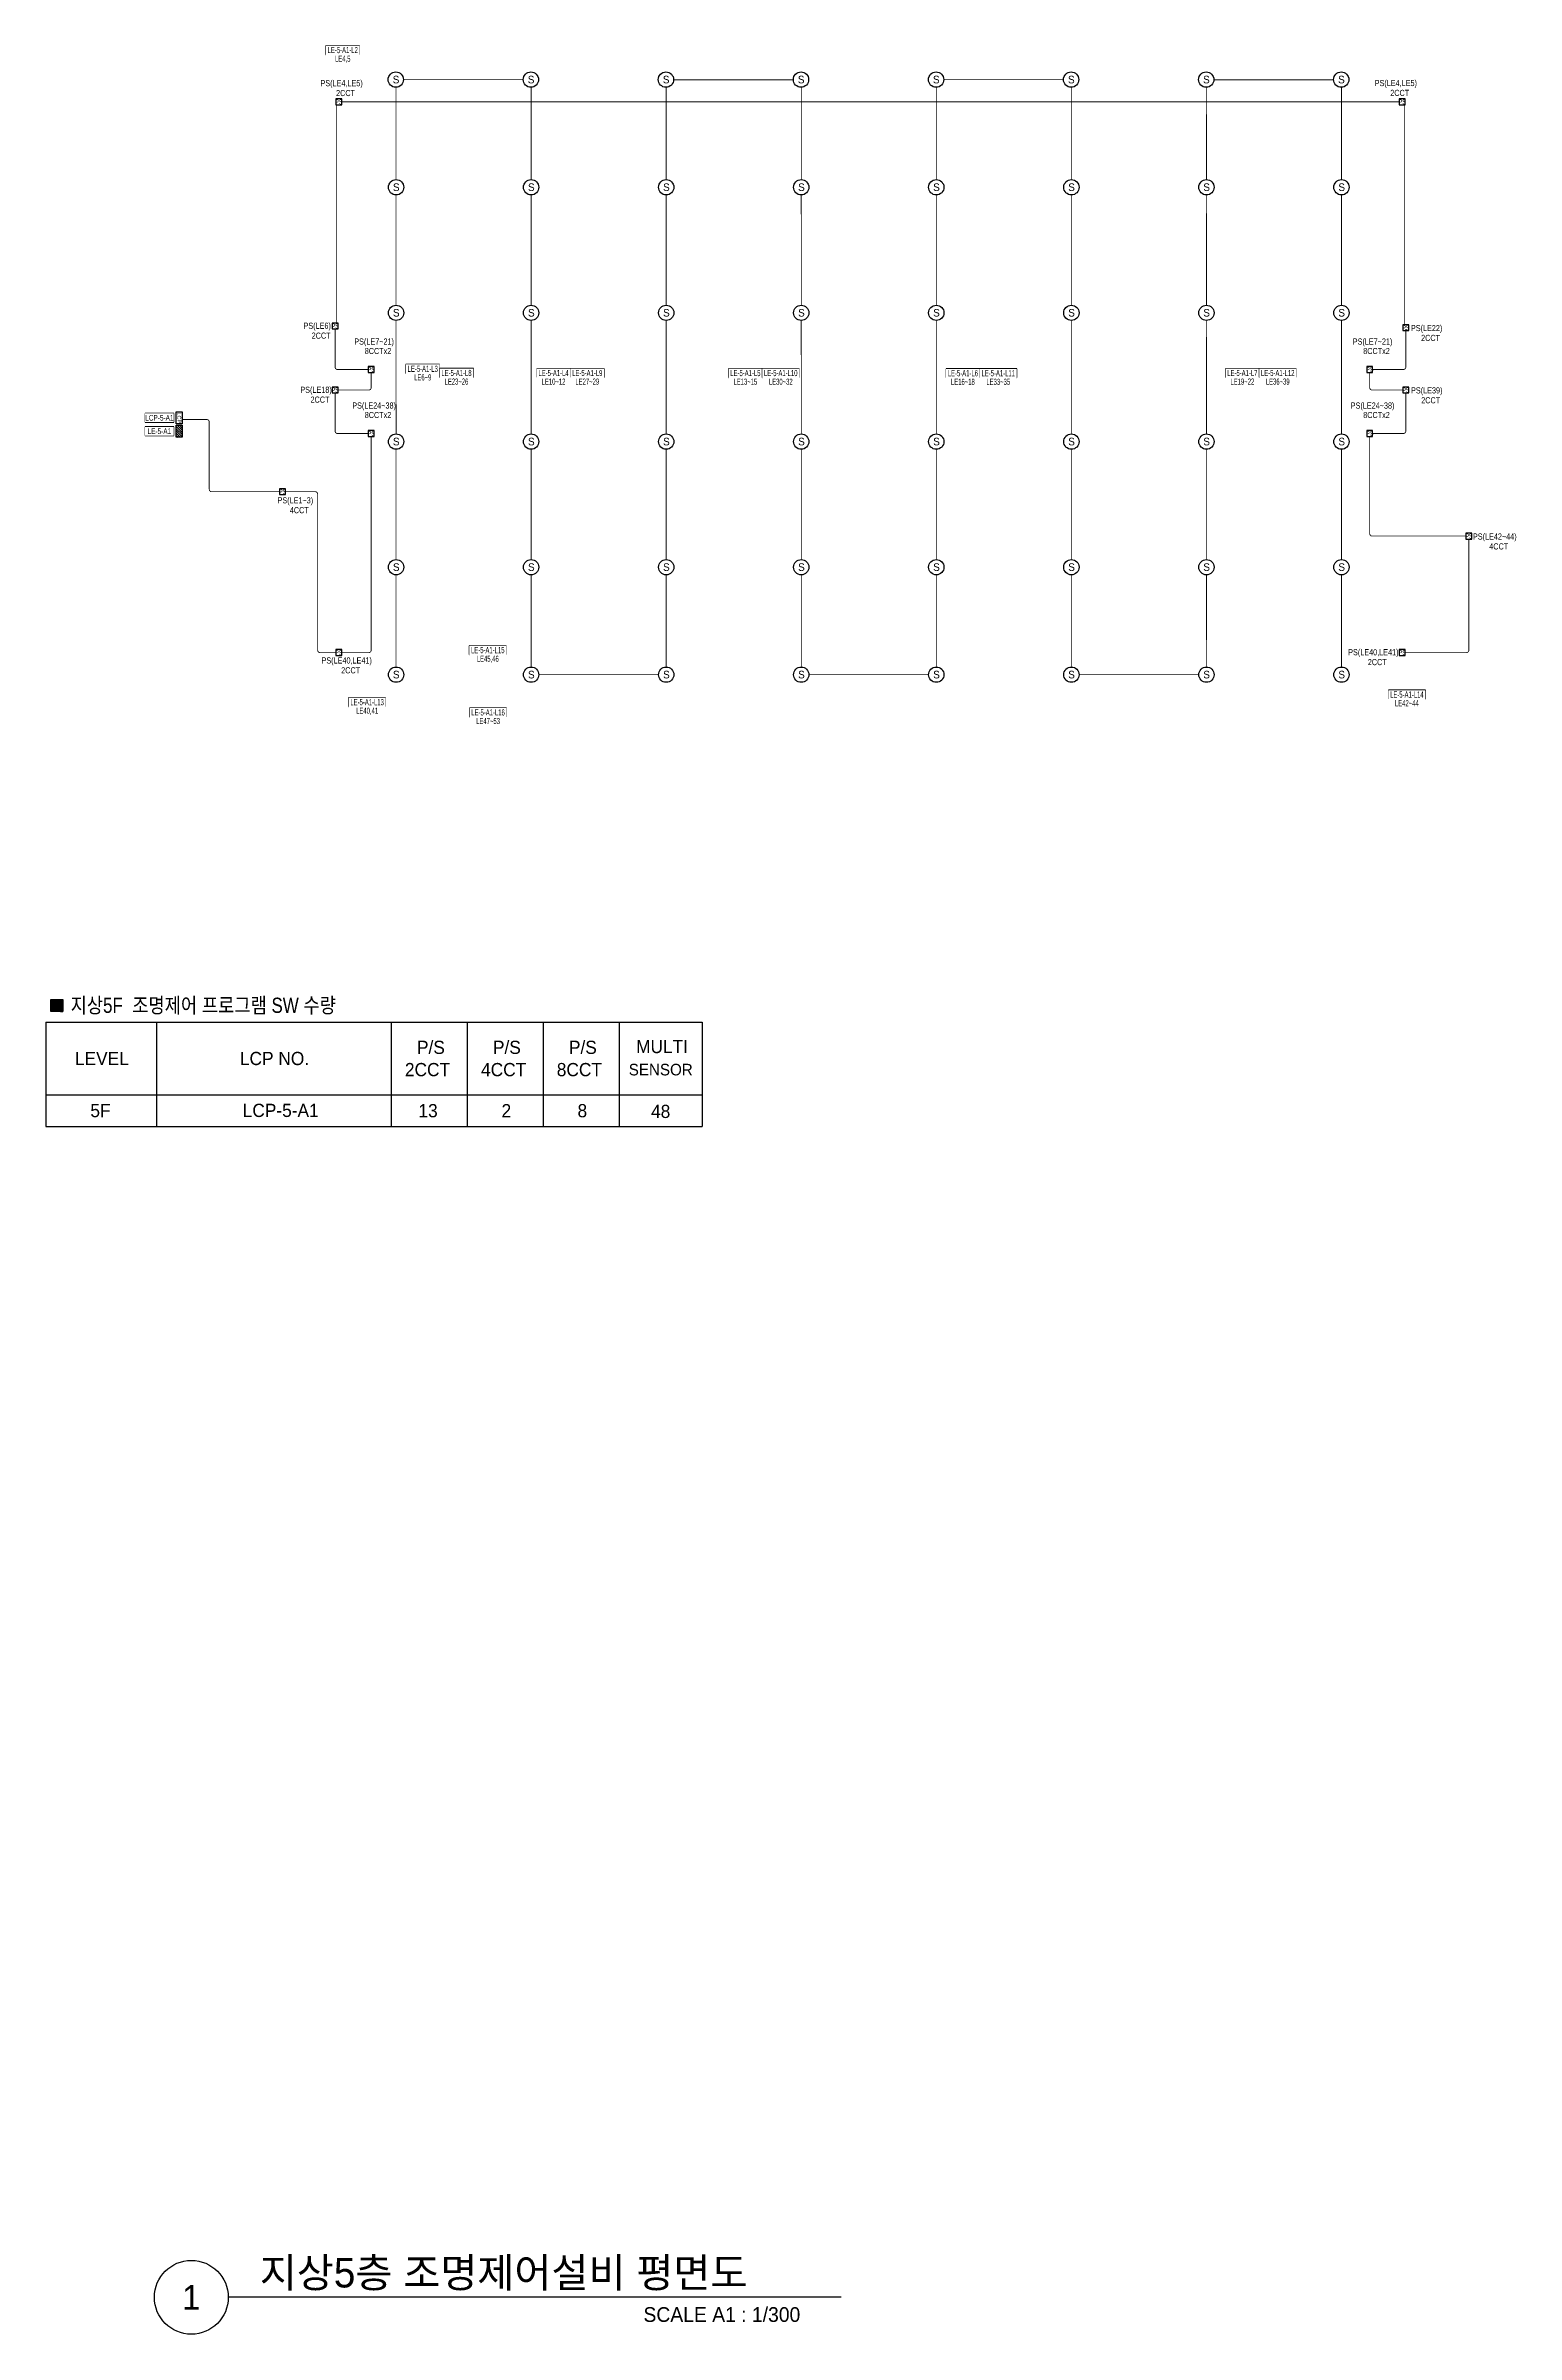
# Model space of a CAD drawing. Header units: millimetres. Extents: x 39625 to 501091, y -351975 to 836145.
# Drawn here: x 84503 to 174101, y 543450 to 682904 of the extents above; entities that cross this region are included whole.
import ezdxf
from ezdxf.enums import TextEntityAlignment as Align

# ---------------------------------------------------------------- set-up
doc = ezdxf.new("R2010")
doc.units = ezdxf.units.MM
doc.header["$LTSCALE"] = 150
doc.set_wipeout_variables(frame=1)
doc.linetypes.add('HIDDEN', pattern=[9.525, 6.35, -3.175])
for name, color, linetype in [('------01 Distribution Panel', 3, 'Continuous'), ('------02 Etc Panel', 3, 'Continuous'), ('------04 Lighting Switch', 2, 'Continuous'), ('-----30 Text', 2, 'Continuous'), ('-----41 Drawing Title', 2, 'Continuous')]:
    doc.layers.add(name, color=color, linetype=linetype)
doc.styles.add('ELEC', font='Dotum.ttf')

# ---------------------------------------------------------------- blocks, each defined once
blk = doc.blocks.new('ps')
blk.add_lwpolyline([(-79296, 80452), (-79751, 80452), (-79751, 79997), (-79296, 79997)], close=True)
at = {"style": 'ELEC', "width": 0.7}
blk.add_text('PS', height=379.2, dxfattribs=at).set_placement((-79517, 80226), align=Align.MIDDLE_CENTER)
blk = doc.blocks.new('A02')
h = blk.add_hatch()
h.set_pattern_fill('ANSI31', color=256, scale=25, style=0)
h.set_pattern_definition([(45, (-2000, -19200), (-56.1266, 56.1266), [])])
h.paths.add_polyline_path([(-300, 300), (-300, 0), (300, 0), (300, 300)])
blk.add_lwpolyline([(300, 0), (-300, 0), (-300, 300), (300, 300)], close=True)
blk = doc.blocks.new('A07')
blk.add_lwpolyline([(-300, 0), (-300, 300), (300, 300), (300, 0)], close=True)
at = {"style": 'ELEC'}
blk.add_text('LCP', height=200, dxfattribs=at).set_placement((0, 150), align=Align.MIDDLE)

msp = doc.modelspace()

# ---------------------------------------------------------------- hatches: boundary and pattern name
at = {"layer": '-----30 Text'}
h = msp.add_hatch(dxfattribs=at)
h.set_pattern_fill('ANSI31', color=256, scale=2.180662, style=0)
h.set_pattern_definition([(45, (1621714.99295, 230262.30232), (-0.19274513219, 0.19274513219), [])])
h.paths.add_polyline_path([(84802, 624790), (85547, 624790), (85547, 624046), (84802, 624046)])

# ---------------------------------------------------------------- linework, layer by layer
at = {"layer": '------01 Distribution Panel', "color": 1}
for points in [[(101570, 682379), (103625, 682379), (103625, 682904), (101570, 682904)], [(106446, 662958), (108501, 662958), (108501, 663483), (106446, 663483)], [(114416, 662701), (116470, 662701), (116470, 663226), (114416, 663226)], [(126105, 662696), (128160, 662696), (128160, 663221), (126105, 663221)], [(139357, 662689), (141412, 662689), (141412, 663214), (139357, 663214)], [(156387, 662701), (158442, 662701), (158442, 663226), (156387, 663226)], [(110308, 645814), (112563, 645814), (112563, 646339), (110308, 646339)], [(102957, 642644), (105212, 642644), (105212, 643169), (102957, 643169)], [(166312, 643106), (168566, 643106), (168566, 643631), (166312, 643631)], [(110326, 642018), (112580, 642018), (112580, 642543), (110326, 642543)]]:
    msp.add_lwpolyline(points, close=True, dxfattribs=at)
at = {"layer": '------01 Distribution Panel', "color": 1, "elevation": 0}
msp.add_lwpolyline([(90549, 659153), (92304, 659153), (92304, 659678), (90549, 659678)], close=True, dxfattribs=at)
at = {"layer": '-----30 Text'}
msp.add_lwpolyline([(84802, 624790), (85547, 624790), (85547, 624046), (84802, 624046)], close=True, dxfattribs=at)
at = {"layer": '-----41 Drawing Title', "color": 7}
msp.add_line((132978, 545700), (95622, 545700), dxfattribs=at)
msp.add_circle((93372, 545700), 2250, dxfattribs=at)
at = {"color": 3}
for p, q in [((84503, 623402), (84503, 617039)), ((84503, 623402), (105547, 623402)), ((91248, 623402), (91248, 617039)), ((105547, 623402), (105547, 617039)), ((105547, 623402), (105547, 617039)), ((105547, 623402), (124506, 623402)), ((110177, 623402), (110177, 617039)), ((114806, 623402), (114806, 617039)), ((119436, 623402), (119436, 617039)), ((124506, 623402), (124506, 617039)), ((124506, 623402), (124506, 617778)), ((84503, 618984), (105547, 618984)), ((105547, 618984), (124506, 618984)), ((84503, 617039), (105547, 617039)), ((105547, 617039), (124506, 617039))]:
    msp.add_line(p, q, dxfattribs=at)
at = {"color": 4, "linetype": 'HIDDEN', "lineweight": -3, "ltscale": 0.2, "const_width": 50}
for points in [[(106313, 680858), (113610, 680858)], [(122758, 680830), (130055, 680830)], [(139217, 680841), (146514, 680841)], [(155676, 680830), (162973, 680830)], [(105847, 680375), (105848, 674746)], [(114076, 680375), (114077, 674746)], [(122306, 680375), (122307, 674746)], [(130536, 680375), (130536, 674746)], [(138765, 680375), (138766, 674746)], [(146995, 680375), (146995, 674746)], [(155224, 680375), (155225, 674746)], [(163454, 680375), (163455, 674746)], [(105847, 673814), (105848, 669989)], [(114076, 673814), (114077, 669989)], [(122306, 673814), (122307, 669955)], [(130535, 673814), (130537, 669955)], [(138765, 673814), (138766, 669955)], [(146994, 673814), (146996, 669955)], [(155224, 673814), (155225, 669989)], [(163454, 673814), (163455, 669989)], [(105848, 669989), (105848, 667096)], [(114077, 669989), (114078, 667096)], [(122307, 669989), (122307, 667096)], [(130537, 669989), (130537, 667096)], [(138766, 669989), (138766, 667096)], [(146996, 669989), (146996, 667096)], [(155225, 669989), (155226, 667096)], [(163455, 669989), (163455, 667096)], [(105849, 659246), (105847, 666164)], [(114078, 659246), (114076, 666164)], [(122308, 659246), (122306, 666164)], [(130537, 659246), (130535, 666164)], [(138767, 659246), (138765, 666164)], [(146996, 659246), (146994, 666164)], [(155226, 659246), (155224, 666164)], [(163456, 659246), (163454, 666164)], [(105847, 654489), (105847, 658314)], [(114076, 654255), (114076, 658314)], [(122306, 654489), (122306, 658314)], [(130536, 654489), (130536, 658314)], [(138765, 654489), (138765, 658314)], [(146995, 654489), (146995, 658314)], [(155224, 654489), (155224, 658314)], [(163454, 654489), (163454, 658314)], [(105847, 651596), (105847, 654489)], [(114076, 651596), (114076, 654489)], [(122306, 651596), (122306, 654489)], [(130536, 651596), (130536, 654489)], [(138765, 651596), (138765, 654489)], [(146995, 651596), (146995, 654489)], [(155224, 651596), (155224, 654489)], [(163454, 651596), (163454, 654489)], [(105847, 645046), (105848, 650664)], [(114076, 645046), (114077, 650664)], [(122306, 645046), (122307, 650664)], [(130536, 645046), (130536, 650664)], [(138765, 645046), (138766, 650664)], [(146995, 645046), (146996, 650664)], [(155224, 645046), (155225, 650664)], [(163454, 645046), (163455, 650664)], [(114543, 644580), (121840, 644580)], [(131002, 644580), (138299, 644580)], [(147461, 644580), (154758, 644580)]]:
    msp.add_lwpolyline(points, dxfattribs=at)
at = {"color": 30, "linetype": 'HIDDEN', "lineweight": -3, "ltscale": 0.2, "const_width": 50}
for points in [[(102224, 679305), (102224, 666005)], [(102533, 679485), (166974, 679485)], [(167283, 679305), (167283, 665905)]]:
    msp.add_lwpolyline(points, dxfattribs=at)
for points in [[(102133, 665645), (102133, 663325, 0.4142136), (102283, 663175), (104154, 663175)], [(167373, 665645), (167373, 663325, -0.4142136), (167223, 663175), (165353, 663175)], [(104333, 662995), (104333, 662075, -0.4142136), (104183, 661925), (102313, 661925)], [(165173, 662995), (165173, 662075, 0.4142136), (165323, 661925), (167194, 661925)], [(104154, 659275), (102283, 659275, -0.4142136), (102133, 659425), (102133, 661745)], [(165353, 659275), (167223, 659275, 0.4142136), (167373, 659425), (167373, 661745)], [(92814, 660130), (94313, 660130, -0.4142136), (94463, 659980), (94463, 655880, 0.4142039), (94613, 655730), (98754, 655730)], [(104333, 659095), (104333, 646075, -0.4142136), (104183, 645925), (102533, 645925)], [(165173, 659095), (165173, 653175, 0.4142136), (165323, 653025), (171036, 653025)], [(99113, 655730), (100918, 655730, -0.4142136), (101068, 655580), (101068, 646075, 0.4142136), (101218, 645925), (102174, 645925)], [(171216, 652845), (171216, 646075, -0.4142136), (171066, 645925), (167333, 645925)]]:
    msp.add_lwpolyline(points, format="xyb", dxfattribs=at)
at = {"color": 2}
for centre in [(105832, 680840), (114062, 680840), (122292, 680840), (130521, 680840), (138751, 680840), (146980, 680840), (155210, 680840), (163439, 680840), (105847, 674280), (114076, 674280), (122306, 674280), (130536, 674280), (138765, 674280), (146995, 674280), (155224, 674280), (163454, 674280), (105847, 666630), (114076, 666630), (122306, 666630), (130536, 666630), (138765, 666630), (146995, 666630), (155224, 666630), (163454, 666630), (105847, 658780), (114076, 658780), (122306, 658780), (130536, 658780), (138765, 658780), (146995, 658780), (155224, 658780), (163454, 658780), (105847, 651130), (114076, 651130), (122306, 651130), (130536, 651130), (138765, 651130), (146995, 651130), (155224, 651130), (163454, 651130), (105847, 644580), (114076, 644580), (122306, 644580), (130536, 644580), (138765, 644580), (146995, 644580), (155224, 644580), (163454, 644580)]:
    msp.add_circle(centre, 466, dxfattribs=at)

# ---------------------------------------------------------------- block references
at = {"layer": '------01 Distribution Panel', "xscale": 1.2, "yscale": 1.2, "zscale": 1.2, "rotation": 270}
msp.add_blockref('A02', (92454, 659415), dxfattribs=at)
at = {"layer": '------02 Etc Panel', "xscale": 1.2, "yscale": 1.2, "zscale": 1.2, "rotation": 270}
msp.add_blockref('A07', (92454, 660235), dxfattribs=at)
at = {"layer": '------04 Lighting Switch', "xscale": 0.790589613177827, "yscale": 0.790589613177827, "zscale": 0.790589613177827}
for p in [(165224, 616060), (230024, 616060), (165004, 602400), (230244, 602300), (167204, 599750), (228044, 599750), (165004, 598500), (230244, 598500), (167204, 595850), (228044, 595850), (161804, 592305), (234086, 589600), (165224, 582500), (230024, 582500)]:
    msp.add_blockref('ps', p, dxfattribs=at)

# ---------------------------------------------------------------- texts
at = {"layer": '-----30 Text', "style": 'ELEC', "width": 0.9}
for s, p in [('PS(LE4,LE5)', (102529, 680579)), ('PS(LE4,LE5)', (166765, 680586)), ('2CCT', (102768, 680025)), ('2CCT', (167004, 680032)), ('PS(LE6)', (101041, 665795)), ('2CCT', (101280, 665241)), ('PS(LE22)', (168642, 665655)), ('2CCT', (168881, 665101)), ('PS(LE7~21)', (104509, 664834)), ('8CCTx2', (104748, 664304)), ('PS(LE7~21)', (165349, 664834)), ('8CCTx2', (165588, 664304)), ('PS(LE18)', (100972, 661895)), ('2CCT', (101211, 661341)), ('PS(LE24~38)', (104509, 660934)), ('PS(LE24~38)', (165349, 660934)), ('PS(LE39)', (168649, 661857)), ('2CCT', (168888, 661302)), ('8CCTx2', (104748, 660404)), ('8CCTx2', (165588, 660404)), ('PS(LE1~3)', (99710, 655160)), ('4CCT', (99949, 654605)), ('PS(LE42~44)', (172797, 652951)), ('4CCT', (173037, 652397)), ('PS(LE40,LE41)', (165396, 645901)), ('PS(LE40,LE41)', (102839, 645401)), ('2CCT', (103078, 644846)), ('2CCT', (165635, 645347))]:
    msp.add_text(s, height=375, dxfattribs=at).set_placement(p, align=Align.MIDDLE)
at = {"layer": '-----30 Text', "style": 'ELEC', "width": 0.85}
msp.add_text('지상5F  조명제어 프로그램 SW 수량', height=927.35, dxfattribs=at).set_placement((86016, 623969))
at = {"layer": '-----30 Text', "style": 'ELEC'}
for s, height, p in [(' P/S', 805.8, (106828, 621468)), (' P/S', 805.8, (111457, 621468)), (' P/S', 805.8, (116087, 621468)), ('MULTI', 805.8, (120475, 621517)), (' LEVEL', 805.8, (85986, 620790)), (' LCP NO.', 805.8, (96038, 620789)), ('2CCT', 805.8, (106387, 620111)), ('4CCT', 805.8, (111026, 620111)), ('8CCT', 805.8, (115640, 620111)), ('SENSOR', 705.8, (120026, 620160)), ('5F', 805.8, (87220, 617614)), ('LCP-5-A1', 805.8, (96503, 617625)), ('13', 805.8, (107211, 617608)), ('2', 806, (112275, 617608)), ('8', 806, (116904, 617608)), ('48', 805.8, (121385, 617565))]:
    msp.add_text(s, height=height, dxfattribs=at).set_placement(p)
at = {"layer": '-----41 Drawing Title', "color": 2, "style": 'ELEC'}
msp.add_text('지상5층 조명제어설비 평면도', height=1800, dxfattribs=at).set_placement((97539, 546300))
at = {"layer": '-----41 Drawing Title', "color": 7, "style": 'ELEC'}
msp.add_text('1', height=1500, dxfattribs=at).set_placement((93372, 545700), align=Align.MIDDLE)
at = {"layer": '-----41 Drawing Title', "style": 'ELEC'}
msp.add_text('SCALE A1 : 1/300', height=900, dxfattribs=at).set_placement((130478, 544200), align=Align.RIGHT)
at = {"color": 4, "style": 'ELEC'}
for p in [(106047, 680612), (114277, 680612), (122506, 680612), (130736, 680612), (138965, 680612), (147195, 680612), (155424, 680612), (163654, 680612), (106061, 674052), (114291, 674052), (122521, 674052), (130750, 674052), (138980, 674052), (147209, 674052), (155439, 674052), (163668, 674052), (106061, 666402), (114291, 666402), (122521, 666402), (130750, 666402), (138980, 666402), (147209, 666402), (155439, 666402), (163668, 666402), (106061, 658552), (114291, 658552), (122521, 658552), (130750, 658552), (138980, 658552), (147209, 658552), (155439, 658552), (163668, 658552), (106061, 650902), (114291, 650902), (122521, 650902), (130750, 650902), (138980, 650902), (147209, 650902), (155439, 650902), (163668, 650902), (106061, 644352), (114291, 644352), (122521, 644352), (130750, 644352), (138980, 644352), (147209, 644352), (155439, 644352), (163668, 644352)]:
    msp.add_text('S', height=464, dxfattribs=at).set_placement(p, align=Align.RIGHT)

# ---------------------------------------------------------------- next in the draw order: wipeouts: each hides what was drawn before it
at = {"color": 1}
for points in [[(101570, 682379), (103625, 682379), (103625, 682904), (101570, 682904)], [(106446, 662958), (108501, 662958), (108501, 663483), (106446, 663483)], [(114416, 662701), (116470, 662701), (116470, 663226), (114416, 663226)], [(126105, 662696), (128160, 662696), (128160, 663221), (126105, 663221)], [(139357, 662689), (141412, 662689), (141412, 663214), (139357, 663214)], [(156387, 662701), (158442, 662701), (158442, 663226), (156387, 663226)], [(90549, 659153), (92304, 659153), (92304, 659678), (90549, 659678)], [(110308, 645814), (112563, 645814), (112563, 646339), (110308, 646339)], [(102957, 642644), (105212, 642644), (105212, 643169), (102957, 643169)], [(166312, 643106), (168566, 643106), (168566, 643631), (166312, 643631)], [(110326, 642018), (112580, 642018), (112580, 642543), (110326, 642543)]]:
    msp.add_wipeout(points, dxfattribs=at)

# ---------------------------------------------------------------- next in the draw order: linework, layer by layer
at = {"layer": '------01 Distribution Panel', "color": 1, "elevation": 0}
msp.add_lwpolyline([(90549, 659973), (92304, 659973), (92304, 660498), (90549, 660498)], close=True, dxfattribs=at)

# ---------------------------------------------------------------- next in the draw order: wipeouts: each hides what was drawn before it
at = {"color": 1}
for points in [[(101570, 681854), (103625, 681854), (103625, 682379), (101570, 682379)], [(106446, 662433), (108501, 662433), (108501, 662958), (106446, 662958)], [(114416, 662176), (116470, 662176), (116470, 662701), (114416, 662701)], [(126105, 662171), (128160, 662171), (128160, 662696), (126105, 662696)], [(139357, 662164), (141412, 662164), (141412, 662689), (139357, 662689)], [(156387, 662176), (158442, 662176), (158442, 662701), (156387, 662701)], [(110308, 645289), (112563, 645289), (112563, 645814), (110308, 645814)], [(166312, 642581), (168566, 642581), (168566, 643106), (166312, 643106)], [(102957, 642119), (105212, 642119), (105212, 642644), (102957, 642644)], [(110326, 641493), (112580, 641493), (112580, 642018), (110326, 642018)]]:
    msp.add_wipeout(points, dxfattribs=at)

# ---------------------------------------------------------------- next in the draw order: linework, layer by layer
at = {"layer": '------01 Distribution Panel', "color": 1}
for points in [[(108501, 662703), (110556, 662703), (110556, 663228), (108501, 663228)], [(116470, 662701), (118525, 662701), (118525, 663226), (116470, 663226)], [(128160, 662696), (130415, 662696), (130415, 663221), (128160, 663221)], [(141412, 662689), (143667, 662689), (143667, 663214), (141412, 663214)], [(158442, 662701), (160696, 662701), (160696, 663226), (158442, 663226)]]:
    msp.add_lwpolyline(points, close=True, dxfattribs=at)

# ---------------------------------------------------------------- next in the draw order: texts
at = {"style": 'ELEC', "width": 0.6}
for s, p in [('LE-5-A1-L2', (102598, 682641)), ('LE4,5', (102598, 682116)), ('LE-5-A1-L15', (111435, 646077)), ('LE45,46', (111435, 645552)), ('LE-5-A1-L13', (104084, 642907)), ('LE-5-A1-L14', (167439, 643368)), ('LE42~44', (167439, 642843)), ('LE40,41', (104084, 642382)), ('LE-5-A1-L16', (111453, 642280)), ('LE47~53', (111453, 641755))]:
    msp.add_text(s, height=375, dxfattribs=at).set_placement(p, align=Align.MIDDLE_CENTER)

# ---------------------------------------------------------------- next in the draw order: wipeouts: each hides what was drawn before it
at = {"color": 1}
msp.add_wipeout([(90549, 659973), (92304, 659973), (92304, 660498), (90549, 660498)], dxfattribs=at)

# ---------------------------------------------------------------- next in the draw order: texts
at = {"layer": '------01 Distribution Panel', "style": 'ELEC', "width": 0.7}
for s, p in [('LCP-5-A1', (91426, 660235)), ('LE-5-A1', (91426, 659415))]:
    msp.add_text(s, height=350, dxfattribs=at).set_placement(p, align=Align.MIDDLE_CENTER)

# ---------------------------------------------------------------- next in the draw order: wipeouts: each hides what was drawn before it
at = {"color": 1}
for points in [[(108501, 662703), (110556, 662703), (110556, 663228), (108501, 663228)], [(116470, 662701), (118525, 662701), (118525, 663226), (116470, 663226)], [(128160, 662696), (130415, 662696), (130415, 663221), (128160, 663221)], [(141412, 662689), (143667, 662689), (143667, 663214), (141412, 663214)], [(158442, 662701), (160696, 662701), (160696, 663226), (158442, 663226)]]:
    msp.add_wipeout(points, dxfattribs=at)

# ---------------------------------------------------------------- next in the draw order: wipeouts: each hides what was drawn before it
for points in [[(108501, 662178), (110556, 662178), (110556, 662703), (108501, 662703)], [(116470, 662176), (118525, 662176), (118525, 662701), (116470, 662701)], [(128160, 662171), (130415, 662171), (130415, 662696), (128160, 662696)], [(141412, 662164), (143667, 662164), (143667, 662689), (141412, 662689)], [(158442, 662176), (160696, 662176), (160696, 662701), (158442, 662701)]]:
    msp.add_wipeout(points, dxfattribs=at)

# ---------------------------------------------------------------- next in the draw order: texts
at = {"style": 'ELEC', "width": 0.6}
for s, p in [('LE-5-A1-L3', (107473, 663221)), ('LE6~9', (107473, 662696)), ('LE-5-A1-L8', (109528, 662965)), ('LE23~26', (109528, 662440)), ('LE-5-A1-L4', (115443, 662963)), ('LE10~12', (115443, 662438)), ('LE-5-A1-L9', (117498, 662963)), ('LE27~29', (117498, 662438)), ('LE-5-A1-L5', (127132, 662959)), ('LE13~15', (127132, 662434)), ('LE-5-A1-L10', (129287, 662959)), ('LE30~32', (129287, 662434)), ('LE-5-A1-L6', (140385, 662952)), ('LE16~18', (140385, 662427)), ('LE-5-A1-L11', (142540, 662952)), ('LE33~35', (142540, 662427)), ('LE-5-A1-L7', (157414, 662963)), ('LE19~22', (157414, 662438)), ('LE-5-A1-L12', (159569, 662963)), ('LE36~39', (159569, 662438))]:
    msp.add_text(s, height=375, dxfattribs=at).set_placement(p, align=Align.MIDDLE_CENTER)

doc.saveas('drawing.dxf')
